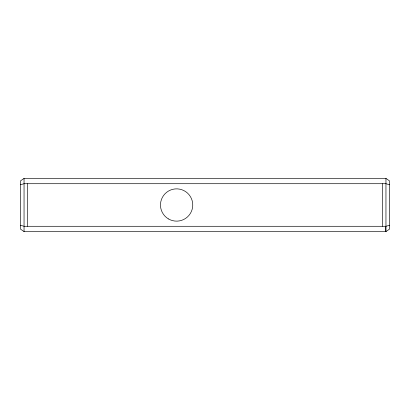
<?xml version="1.0" encoding="UTF-8"?>
<svg xmlns="http://www.w3.org/2000/svg" width="410" height="410" viewBox="0 0 410 410"><rect width="100%" height="100%" fill="white"/><g stroke="black" fill="none" stroke-linecap="round" stroke-linejoin="round"><path stroke-width="0.61" d="M24.046 178.391L20.5 180.897L20.5 229.103L24.046 231.609L385.953 231.609L389.5 229.103L389.5 180.897L385.953 178.391L24.046 178.391L24.046 231.609M20.5 184.751L24.046 183.711L385.953 183.711L389.5 184.751M389.5 225.249L385.953 226.289L24.046 226.289L20.5 225.249M385.953 178.391L385.953 231.609M385.759 226.289L385.759 231.609M382.402 183.711L382.402 226.289M27.598 183.711L27.598 226.289M168.469 218.935A16.144 16.144 0 0 0 192.756 205.087A16.144 16.144 0 0 0 168.618 190.978A16.144 16.144 0 0 0 168.469 218.935"/></g></svg>
